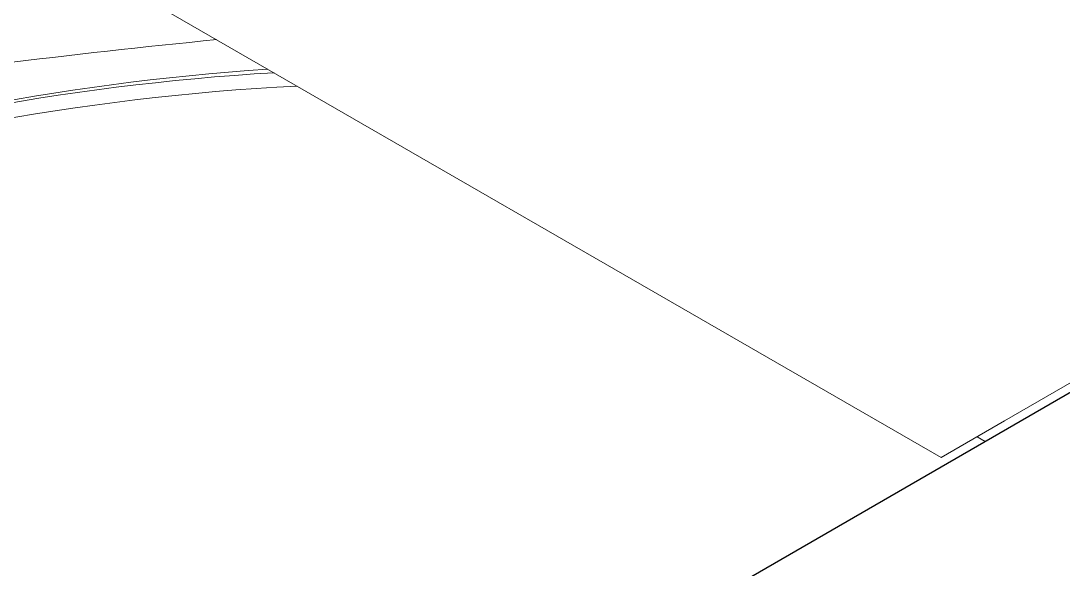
# Model space of a CAD drawing. Header units: millimetres. Extents: x 474.7 to 528.3, y 13.1 to 23.5.
# Drawn here: x 480.30839 to 480.33708, y 16.08404 to 16.09913 of the extents above; entities that cross this region are included whole.
import ezdxf

# ---------------------------------------------------------------- set-up
doc = ezdxf.new("R2010")
doc.units = ezdxf.units.MM
doc.header["$LTSCALE"] = 2.5
doc.layers.add('I-ARQ', color=8, linetype='Continuous')

msp = doc.modelspace()

# ---------------------------------------------------------------- linework, layer by layer
at = {"layer": 'I-ARQ', "extrusion": (0, 0.816497, 0.57735)}
msp.add_line((479.846171, 15.805368, 9.555147), (480.70177, 16.299349, 8.856553), dxfattribs=at)
at = {"layer": 'I-ARQ', "lineweight": 5}
for points in [[(480.36227, 16.103594, 9.133392), (480.36227, 16.103594, 9.133392), (480.335468, 16.088119, 9.155277), (480.335468, 16.088119, 9.155277)], [(480.309883, 16.100873, 9.13724), (480.309883, 16.100873, 9.13724), (480.333721, 16.087111, 9.156703), (480.333721, 16.087111, 9.156703)], [(480.301833, 16.097119, 9.14255), (480.305776, 16.097723, 9.141694), (480.309767, 16.098224, 9.140987), (480.313789, 16.098618, 9.140429)], [(480.298813, 16.094522, 9.146222), (480.303796, 16.096291, 9.14372), (480.309386, 16.097412, 9.142135), (480.315195, 16.097807, 9.141577)], [(480.298817, 16.094511, 9.146237), (480.303862, 16.096263, 9.14376), (480.309511, 16.097354, 9.142217), (480.315366, 16.097708, 9.141717)], [(480.298988, 16.094143, 9.146757), (480.304174, 16.09593, 9.144231), (480.309987, 16.097022, 9.142686), (480.316001, 16.097341, 9.142235)], [(480.348217, 16.095225, 9.145228), (480.348217, 16.095225, 9.145228), (480.334933, 16.087556, 9.156074), (480.334933, 16.087556, 9.156074)], [(480.335468, 16.088119, 9.155277), (480.335468, 16.088119, 9.155277), (480.333721, 16.087111, 9.156703), (480.333721, 16.087111, 9.156703)], [(480.334933, 16.087556, 9.156074), (480.334933, 16.087556, 9.156074), (480.334712, 16.087683, 9.155893), (480.334712, 16.087683, 9.155893)]]:
    msp.add_open_spline(points, degree=3, dxfattribs=at)

doc.saveas('drawing.dxf')
